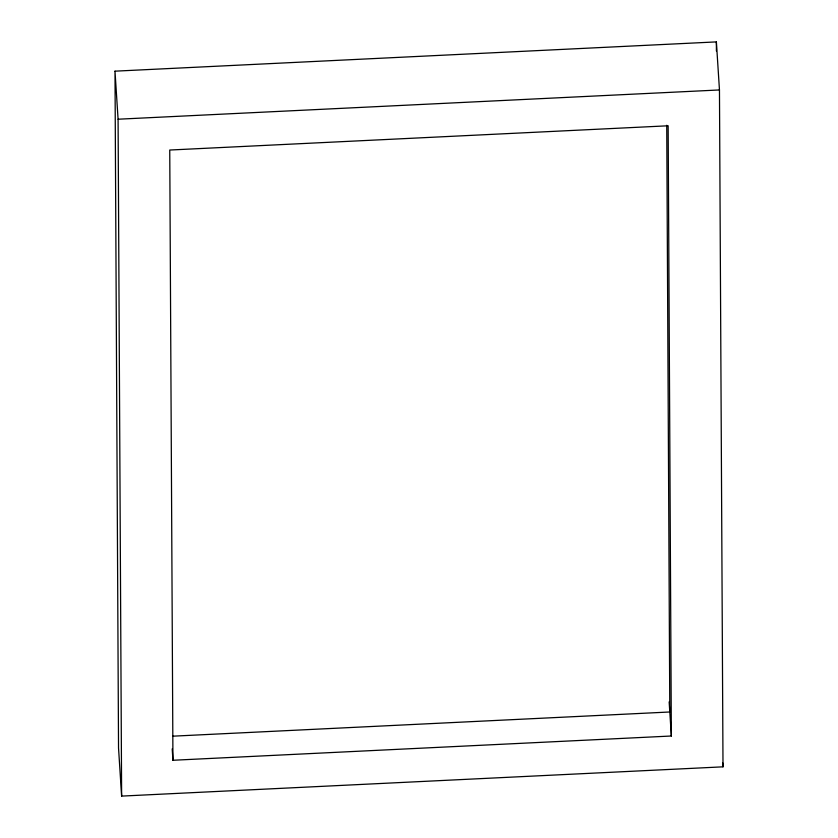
<?xml version="1.0" encoding="UTF-8"?>
<svg xmlns="http://www.w3.org/2000/svg" width="838" height="838" viewBox="0 0 838 838"><rect width="100%" height="100%" fill="white"/><g stroke="black" fill="none" stroke-linecap="round" stroke-linejoin="round"><path stroke-width="1.26" d="M114.995 71.167L716.375 41.9L719.465 89.949L723.005 766.833L121.625 796.1L118.535 748.051L114.995 71.167L118.085 119.216L121.625 796.1M118.085 119.216L719.465 89.949M172.701 736.183L669.803 711.986L666.734 125.281M172.942 760.265L671.353 736.005L668.148 125.784L169.747 150.033L172.942 760.265L172.209 748.889M722.754 762.936L723.005 766.833M669.153 701.867L671.353 736.005M716.375 41.9L716.417 51.066"/></g></svg>
